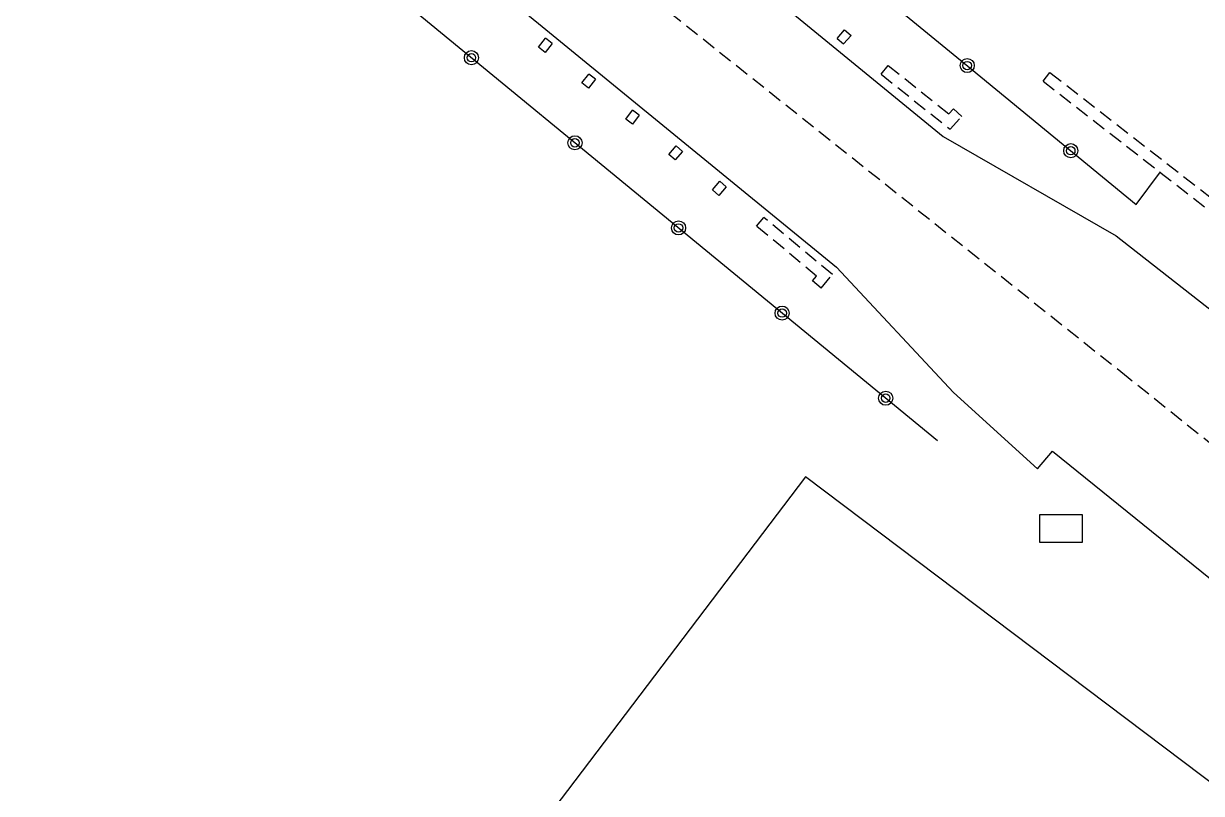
# Model space of a CAD drawing. Header units: millimetres. Extents: x 133000 to 134000, y 143000 to 144000.
# Drawn here: x 133419.47 to 133461.2, y 143493.28 to 143520.55 of the extents above; entities that cross this region are included whole.
import ezdxf

# ---------------------------------------------------------------- set-up
doc = ezdxf.new("R2010")
doc.units = ezdxf.units.MM
doc.linetypes.add('DASHED', pattern=[0.75, 0.5, -0.25])
doc.layers.get('0').update_dxf_attribs({"linetype": 'CONTINUOUS'})
for name, color, linetype in [('W0001', 6, 'DASHED'), ('W0008', 7, 'CONTINUOUS'), ('W0112', 1, 'DASHED'), ('W0310', 3, 'CONTINUOUS'), ('W0322', 7, 'CONTINUOUS'), ('W1471', 7, 'CONTINUOUS')]:
    doc.layers.add(name, color=color, linetype=linetype)
doc.linetypes.add('ZIGZAG', pattern='A,0.00254,-5.08,[131,ltypeshp.shx,S=5.08,R=0,X=-5.08,Y=0],-10.16,[131,ltypeshp.shx,S=5.08,R=180,X=5.08,Y=0],-5.08', length=20.32254)

# ---------------------------------------------------------------- blocks, each defined once
blk = doc.blocks.new('T1471')
at = {"color": 0, "linetype": 'Continuous', "flags": 128}
blk.add_lwpolyline([(-0.75, -0.5), (-0.75, 0.5), (0.75, 0.5), (0.75, -0.5), (-0.75, -0.5)], dxfattribs=at)
blk = doc.blocks.new('t322o')
at = {"color": 0, "linetype": 'Continuous'}
for radius in [0.25, 0.15]:
    blk.add_circle((0, 0), radius, dxfattribs=at)

msp = doc.modelspace()

# ---------------------------------------------------------------- linework, layer by layer
at = {"layer": 'W0001'}
msp.add_lwpolyline([(133580.059, 143366.767), (133585.968, 143369.599), (133591.434, 143373.411), (133595.886, 143376.989), (133595.96, 143387.09), (133595.959, 143400.914), (133585.436, 143410.84), (133563.072, 143426.437), (133538.29, 143444.926), (133507.926, 143468.629), (133493.844, 143478.552), (133482.183, 143489.164), (133458.598, 143508.004), (133427.776, 143532.555), (133397.513, 143556.847), (133378.352, 143572.04)], dxfattribs=at)
at = {"layer": 'W0008'}
for points in [[(133458.177, 143513.03), (133478.605, 143497.041), (133498.031, 143481.88), (133519.996, 143464.792), (133535.036, 143453.018), (133544.21, 143445.759), (133554.274, 143438.018), (133583.468, 143417.119), (133584.043, 143416.73), (133588.336, 143413.624), (133623.637, 143388.394), (133624.132, 143388.009), (133624.986, 143387.407), (133629.473, 143388.849), (133632.499, 143389.818)], [(133455.389, 143504.781), (133455.924, 143505.409), (133474.996, 143489.994), (133480.167, 143485.632), (133480.468, 143484.49), (133480.423, 143482.608), (133479.35, 143481.275), (133477.979, 143480.944), (133464.535, 143491.402), (133447.173, 143504.496), (133437.735, 143492.063), (133430.758, 143482.708), (133437.362, 143477.514), (133441.461, 143474.291), (133443.987, 143472.193), (133474.039, 143448.285)]]:
    msp.add_lwpolyline(points, dxfattribs=at)
at = {"layer": 'W0112'}
for points in [[(133448.295, 143520.027), (133448.557, 143520.329), (133448.783, 143520.133), (133448.521, 143519.831), (133448.521, 143519.831), (133448.521, 143519.831), (133448.521, 143519.831), (133448.521, 143519.831), (133448.521, 143519.831), (133448.521, 143519.831), (133448.521, 143519.831), (133448.521, 143519.831), (133448.521, 143519.831), (133448.521, 143519.831), (133448.521, 143519.831), (133448.521, 143519.831), (133448.521, 143519.831), (133448.521, 143519.831), (133448.521, 143519.831), (133448.521, 143519.831), (133448.521, 143519.831), (133448.521, 143519.831), (133448.521, 143519.831), (133448.521, 143519.831), (133448.521, 143519.831), (133448.521, 143519.831), (133448.521, 143519.831), (133448.521, 143519.831), (133448.521, 143519.831), (133448.521, 143519.831), (133448.521, 143519.831), (133448.521, 143519.831), (133448.521, 143519.831), (133448.521, 143519.831), (133448.521, 143519.831), (133448.521, 143519.831), (133448.521, 143519.831), (133448.521, 143519.831), (133448.521, 143519.831), (133448.521, 143519.831), (133448.521, 143519.831), (133448.521, 143519.831), (133448.521, 143519.831), (133448.521, 143519.831), (133448.521, 143519.831), (133448.521, 143519.831), (133448.521, 143519.831), (133448.521, 143519.831), (133448.521, 143519.831), (133448.521, 143519.831), (133448.521, 143519.831), (133448.521, 143519.831), (133448.521, 143519.831), (133448.521, 143519.831), (133448.521, 143519.831), (133448.521, 143519.831), (133448.521, 143519.831), (133448.521, 143519.831), (133448.521, 143519.831), (133448.521, 143519.831), (133448.521, 143519.831), (133448.521, 143519.831), (133448.521, 143519.831), (133448.521, 143519.831), (133448.521, 143519.831), (133448.521, 143519.831), (133448.521, 143519.831), (133448.521, 143519.831), (133448.521, 143519.831), (133448.521, 143519.831), (133448.521, 143519.831), (133448.521, 143519.831), (133448.521, 143519.831), (133448.521, 143519.831), (133448.521, 143519.831), (133448.521, 143519.831), (133448.521, 143519.831), (133448.521, 143519.831), (133448.521, 143519.831), (133448.521, 143519.831), (133448.521, 143519.831), (133448.521, 143519.831), (133448.521, 143519.831), (133448.521, 143519.831), (133448.521, 143519.831), (133448.521, 143519.831), (133448.521, 143519.831), (133448.521, 143519.831), (133448.521, 143519.831), (133448.521, 143519.831), (133448.521, 143519.831), (133448.521, 143519.831), (133448.521, 143519.831), (133448.521, 143519.831), (133448.521, 143519.831), (133448.521, 143519.831), (133448.521, 143519.831), (133448.521, 143519.831), (133448.521, 143519.831), (133448.521, 143519.831), (133448.521, 143519.831), (133448.521, 143519.831), (133448.521, 143519.831), (133448.521, 143519.831), (133448.521, 143519.831), (133448.521, 143519.831), (133448.521, 143519.831), (133448.521, 143519.831), (133448.521, 143519.831), (133448.521, 143519.831), (133448.521, 143519.831), (133448.521, 143519.831), (133448.521, 143519.831), (133448.521, 143519.831), (133448.521, 143519.831), (133448.521, 143519.831), (133448.521, 143519.831), (133448.521, 143519.831), (133448.521, 143519.831), (133448.521, 143519.831)], [(133438.194, 143519.848), (133437.95, 143519.531), (133437.711, 143519.715), (133437.955, 143520.032), (133437.955, 143520.032), (133437.955, 143520.032), (133437.955, 143520.032), (133437.955, 143520.032), (133437.955, 143520.032), (133437.955, 143520.032), (133437.955, 143520.032), (133437.955, 143520.032), (133437.955, 143520.032), (133437.955, 143520.032), (133437.955, 143520.032), (133437.955, 143520.032), (133437.955, 143520.032), (133437.955, 143520.032), (133437.955, 143520.032), (133437.955, 143520.032), (133437.955, 143520.032), (133437.955, 143520.032), (133437.955, 143520.032), (133437.955, 143520.032), (133437.955, 143520.032), (133437.955, 143520.032), (133437.955, 143520.032), (133437.955, 143520.032), (133437.955, 143520.032), (133437.955, 143520.032), (133437.955, 143520.032), (133437.955, 143520.032), (133437.955, 143520.032), (133437.955, 143520.032), (133437.955, 143520.032), (133437.955, 143520.032), (133437.955, 143520.032), (133437.955, 143520.032), (133437.955, 143520.032), (133437.955, 143520.032), (133437.955, 143520.032), (133437.955, 143520.032), (133437.955, 143520.032), (133437.955, 143520.032), (133437.955, 143520.032), (133437.955, 143520.032), (133437.955, 143520.032), (133437.955, 143520.032), (133437.955, 143520.032), (133437.955, 143520.032), (133437.955, 143520.032), (133437.955, 143520.032), (133437.955, 143520.032), (133437.955, 143520.032), (133437.955, 143520.032), (133437.955, 143520.032), (133437.955, 143520.032), (133437.955, 143520.032), (133437.955, 143520.032), (133437.955, 143520.032), (133437.955, 143520.032), (133437.955, 143520.032), (133437.955, 143520.032), (133437.955, 143520.032), (133437.955, 143520.032), (133437.955, 143520.032), (133437.955, 143520.032), (133437.955, 143520.032), (133437.955, 143520.032), (133437.955, 143520.032), (133437.955, 143520.032), (133437.955, 143520.032), (133437.955, 143520.032), (133437.955, 143520.032), (133437.955, 143520.032), (133437.955, 143520.032), (133437.955, 143520.032), (133437.955, 143520.032), (133437.955, 143520.032), (133437.955, 143520.032), (133437.955, 143520.032), (133437.955, 143520.032), (133437.955, 143520.032), (133437.955, 143520.032), (133437.955, 143520.032), (133437.955, 143520.032), (133437.955, 143520.032), (133437.955, 143520.032), (133437.955, 143520.032), (133437.955, 143520.032), (133437.955, 143520.032), (133437.955, 143520.032), (133437.955, 143520.032), (133437.955, 143520.032), (133437.955, 143520.032), (133437.955, 143520.032), (133437.955, 143520.032), (133437.955, 143520.032), (133437.955, 143520.032), (133437.955, 143520.032), (133437.955, 143520.032), (133437.955, 143520.032), (133437.955, 143520.032), (133437.955, 143520.032), (133437.955, 143520.032), (133437.955, 143520.032), (133437.955, 143520.032), (133437.955, 143520.032), (133437.955, 143520.032), (133437.955, 143520.032), (133437.955, 143520.032), (133437.955, 143520.032), (133437.955, 143520.032), (133437.955, 143520.032), (133437.955, 143520.032), (133437.955, 143520.032), (133437.955, 143520.032), (133437.955, 143520.032), (133437.955, 143520.032), (133437.955, 143520.032)], [(133438.194, 143519.848), (133437.955, 143520.032), (133437.955, 143520.032), (133437.955, 143520.032), (133437.955, 143520.032), (133437.955, 143520.032), (133437.955, 143520.032), (133437.955, 143520.032), (133437.955, 143520.032), (133437.955, 143520.032), (133437.955, 143520.032), (133437.955, 143520.032), (133437.955, 143520.032), (133437.955, 143520.032), (133437.955, 143520.032), (133437.955, 143520.032), (133437.955, 143520.032), (133437.955, 143520.032), (133437.955, 143520.032), (133437.955, 143520.032), (133437.955, 143520.032), (133437.955, 143520.032), (133437.955, 143520.032), (133437.955, 143520.032), (133437.955, 143520.032), (133437.955, 143520.032), (133437.955, 143520.032), (133437.955, 143520.032), (133437.955, 143520.032), (133437.955, 143520.032), (133437.955, 143520.032), (133437.955, 143520.032), (133437.955, 143520.032), (133437.955, 143520.032), (133437.955, 143520.032), (133437.955, 143520.032), (133437.955, 143520.032), (133437.955, 143520.032), (133437.955, 143520.032), (133437.955, 143520.032), (133437.955, 143520.032), (133437.955, 143520.032), (133437.955, 143520.032), (133437.955, 143520.032), (133437.955, 143520.032), (133437.955, 143520.032), (133437.955, 143520.032), (133437.955, 143520.032), (133437.955, 143520.032), (133437.955, 143520.032), (133437.955, 143520.032), (133437.955, 143520.032), (133437.955, 143520.032), (133437.955, 143520.032), (133437.955, 143520.032), (133437.955, 143520.032), (133437.955, 143520.032), (133437.955, 143520.032), (133437.955, 143520.032), (133437.955, 143520.032), (133437.955, 143520.032), (133437.955, 143520.032), (133437.955, 143520.032), (133437.955, 143520.032), (133437.955, 143520.032), (133437.955, 143520.032), (133437.955, 143520.032), (133437.955, 143520.032), (133437.955, 143520.032), (133437.955, 143520.032), (133437.955, 143520.032), (133437.955, 143520.032), (133437.955, 143520.032), (133437.955, 143520.032), (133437.955, 143520.032), (133437.955, 143520.032), (133437.955, 143520.032), (133437.955, 143520.032), (133437.955, 143520.032), (133437.955, 143520.032), (133437.955, 143520.032), (133437.955, 143520.032), (133437.955, 143520.032), (133437.955, 143520.032), (133437.955, 143520.032), (133437.955, 143520.032), (133437.955, 143520.032), (133437.955, 143520.032), (133437.955, 143520.032), (133437.955, 143520.032), (133437.955, 143520.032), (133437.955, 143520.032), (133437.955, 143520.032), (133437.955, 143520.032), (133437.955, 143520.032), (133437.955, 143520.032), (133437.955, 143520.032), (133437.955, 143520.032), (133437.955, 143520.032), (133437.955, 143520.032), (133437.955, 143520.032), (133437.955, 143520.032), (133437.955, 143520.032), (133437.955, 143520.032), (133437.955, 143520.032), (133437.955, 143520.032), (133437.955, 143520.032), (133437.955, 143520.032), (133437.955, 143520.032), (133437.955, 143520.032), (133437.955, 143520.032), (133437.955, 143520.032), (133437.955, 143520.032), (133437.955, 143520.032), (133437.955, 143520.032), (133437.955, 143520.032), (133437.955, 143520.032), (133437.955, 143520.032), (133437.955, 143520.032), (133437.955, 143520.032)], [(133448.295, 143520.027), (133448.521, 143519.831), (133448.521, 143519.831), (133448.521, 143519.831), (133448.521, 143519.831), (133448.521, 143519.831), (133448.521, 143519.831), (133448.521, 143519.831), (133448.521, 143519.831), (133448.521, 143519.831), (133448.521, 143519.831), (133448.521, 143519.831), (133448.521, 143519.831), (133448.521, 143519.831), (133448.521, 143519.831), (133448.521, 143519.831), (133448.521, 143519.831), (133448.521, 143519.831), (133448.521, 143519.831), (133448.521, 143519.831), (133448.521, 143519.831), (133448.521, 143519.831), (133448.521, 143519.831), (133448.521, 143519.831), (133448.521, 143519.831), (133448.521, 143519.831), (133448.521, 143519.831), (133448.521, 143519.831), (133448.521, 143519.831), (133448.521, 143519.831), (133448.521, 143519.831), (133448.521, 143519.831), (133448.521, 143519.831), (133448.521, 143519.831), (133448.521, 143519.831), (133448.521, 143519.831), (133448.521, 143519.831), (133448.521, 143519.831), (133448.521, 143519.831), (133448.521, 143519.831), (133448.521, 143519.831), (133448.521, 143519.831), (133448.521, 143519.831), (133448.521, 143519.831), (133448.521, 143519.831), (133448.521, 143519.831), (133448.521, 143519.831), (133448.521, 143519.831), (133448.521, 143519.831), (133448.521, 143519.831), (133448.521, 143519.831), (133448.521, 143519.831), (133448.521, 143519.831), (133448.521, 143519.831), (133448.521, 143519.831), (133448.521, 143519.831), (133448.521, 143519.831), (133448.521, 143519.831), (133448.521, 143519.831), (133448.521, 143519.831), (133448.521, 143519.831), (133448.521, 143519.831), (133448.521, 143519.831), (133448.521, 143519.831), (133448.521, 143519.831), (133448.521, 143519.831), (133448.521, 143519.831), (133448.521, 143519.831), (133448.521, 143519.831), (133448.521, 143519.831), (133448.521, 143519.831), (133448.521, 143519.831), (133448.521, 143519.831), (133448.521, 143519.831), (133448.521, 143519.831), (133448.521, 143519.831), (133448.521, 143519.831), (133448.521, 143519.831), (133448.521, 143519.831), (133448.521, 143519.831), (133448.521, 143519.831), (133448.521, 143519.831), (133448.521, 143519.831), (133448.521, 143519.831), (133448.521, 143519.831), (133448.521, 143519.831), (133448.521, 143519.831), (133448.521, 143519.831), (133448.521, 143519.831), (133448.521, 143519.831), (133448.521, 143519.831), (133448.521, 143519.831), (133448.521, 143519.831), (133448.521, 143519.831), (133448.521, 143519.831), (133448.521, 143519.831), (133448.521, 143519.831), (133448.521, 143519.831), (133448.521, 143519.831), (133448.521, 143519.831), (133448.521, 143519.831), (133448.521, 143519.831), (133448.521, 143519.831), (133448.521, 143519.831), (133448.521, 143519.831), (133448.521, 143519.831), (133448.521, 143519.831), (133448.521, 143519.831), (133448.521, 143519.831), (133448.521, 143519.831), (133448.521, 143519.831), (133448.521, 143519.831), (133448.521, 143519.831), (133448.521, 143519.831), (133448.521, 143519.831), (133448.521, 143519.831), (133448.521, 143519.831), (133448.521, 143519.831), (133448.521, 143519.831), (133448.521, 143519.831)], [(133449.85, 143518.756), (133450.099, 143519.069), (133452.251, 143517.353), (133452.41, 143517.529), (133452.707, 143517.26), (133452.707, 143517.26), (133452.707, 143517.26), (133452.707, 143517.26), (133452.707, 143517.26), (133452.707, 143517.26), (133452.707, 143517.26), (133452.707, 143517.26), (133452.707, 143517.26), (133452.707, 143517.26), (133452.707, 143517.26), (133452.707, 143517.26), (133452.707, 143517.26), (133452.707, 143517.26), (133452.707, 143517.26), (133452.707, 143517.26), (133452.707, 143517.26), (133452.707, 143517.26), (133452.707, 143517.26), (133452.707, 143517.26), (133452.707, 143517.26), (133452.707, 143517.26), (133452.707, 143517.26), (133452.707, 143517.26), (133452.707, 143517.26), (133452.707, 143517.26), (133452.707, 143517.26), (133452.707, 143517.26), (133452.707, 143517.26), (133452.707, 143517.26), (133452.707, 143517.26), (133452.707, 143517.26), (133452.707, 143517.26), (133452.707, 143517.26), (133452.707, 143517.26), (133452.707, 143517.26), (133452.707, 143517.26), (133452.707, 143517.26), (133452.707, 143517.26), (133452.707, 143517.26), (133452.707, 143517.26), (133452.707, 143517.26), (133452.707, 143517.26), (133452.707, 143517.26), (133452.707, 143517.26), (133452.707, 143517.26), (133452.707, 143517.26), (133452.707, 143517.26), (133452.707, 143517.26), (133452.707, 143517.26), (133452.707, 143517.26), (133452.707, 143517.26), (133452.707, 143517.26), (133452.707, 143517.26), (133452.707, 143517.26), (133452.707, 143517.26), (133452.707, 143517.26), (133452.707, 143517.26), (133452.707, 143517.26), (133452.707, 143517.26), (133452.707, 143517.26), (133452.707, 143517.26), (133452.707, 143517.26), (133452.707, 143517.26), (133452.707, 143517.26), (133452.707, 143517.26), (133452.707, 143517.26), (133452.707, 143517.26), (133452.707, 143517.26), (133452.707, 143517.26), (133452.707, 143517.26), (133452.707, 143517.26), (133452.707, 143517.26), (133452.707, 143517.26), (133452.707, 143517.26), (133452.707, 143517.26), (133452.707, 143517.26), (133452.707, 143517.26), (133452.707, 143517.26), (133452.707, 143517.26), (133452.707, 143517.26), (133452.707, 143517.26), (133452.707, 143517.26), (133452.707, 143517.26), (133452.707, 143517.26), (133452.707, 143517.26), (133452.707, 143517.26), (133452.707, 143517.26), (133452.707, 143517.26), (133452.707, 143517.26), (133452.707, 143517.26), (133452.707, 143517.26), (133452.707, 143517.26), (133452.707, 143517.26), (133452.707, 143517.26), (133452.707, 143517.26), (133452.707, 143517.26), (133452.707, 143517.26), (133452.707, 143517.26), (133452.707, 143517.26), (133452.707, 143517.26), (133452.707, 143517.26), (133452.707, 143517.26), (133452.707, 143517.26), (133452.707, 143517.26), (133452.707, 143517.26), (133452.707, 143517.26), (133452.707, 143517.26), (133452.707, 143517.26), (133452.707, 143517.26), (133452.707, 143517.26), (133452.707, 143517.26), (133452.707, 143517.26), (133452.707, 143517.26), (133452.707, 143517.26), (133452.707, 143517.26)], [(133439.729, 143518.577), (133439.478, 143518.266), (133439.247, 143518.452), (133439.497, 143518.764), (133439.497, 143518.764), (133439.497, 143518.764), (133439.497, 143518.764), (133439.497, 143518.764), (133439.497, 143518.764), (133439.497, 143518.764), (133439.497, 143518.764), (133439.497, 143518.764), (133439.497, 143518.764), (133439.497, 143518.764), (133439.497, 143518.764), (133439.497, 143518.764), (133439.497, 143518.764), (133439.497, 143518.764), (133439.497, 143518.764), (133439.497, 143518.764), (133439.497, 143518.764), (133439.497, 143518.764), (133439.497, 143518.764), (133439.497, 143518.764), (133439.497, 143518.764), (133439.497, 143518.764), (133439.497, 143518.764), (133439.497, 143518.764), (133439.497, 143518.764), (133439.497, 143518.764), (133439.497, 143518.764), (133439.497, 143518.764), (133439.497, 143518.764), (133439.497, 143518.764), (133439.497, 143518.764), (133439.497, 143518.764), (133439.497, 143518.764), (133439.497, 143518.764), (133439.497, 143518.764), (133439.497, 143518.764), (133439.497, 143518.764), (133439.497, 143518.764), (133439.497, 143518.764), (133439.497, 143518.764), (133439.497, 143518.764), (133439.497, 143518.764), (133439.497, 143518.764), (133439.497, 143518.764), (133439.497, 143518.764), (133439.497, 143518.764), (133439.497, 143518.764), (133439.497, 143518.764), (133439.497, 143518.764), (133439.497, 143518.764), (133439.497, 143518.764), (133439.497, 143518.764), (133439.497, 143518.764), (133439.497, 143518.764), (133439.497, 143518.764), (133439.497, 143518.764), (133439.497, 143518.764), (133439.497, 143518.764), (133439.497, 143518.764), (133439.497, 143518.764), (133439.497, 143518.764), (133439.497, 143518.764), (133439.497, 143518.764), (133439.497, 143518.764), (133439.497, 143518.764), (133439.497, 143518.764), (133439.497, 143518.764), (133439.497, 143518.764), (133439.497, 143518.764), (133439.497, 143518.764), (133439.497, 143518.764), (133439.497, 143518.764), (133439.497, 143518.764), (133439.497, 143518.764), (133439.497, 143518.764), (133439.497, 143518.764), (133439.497, 143518.764), (133439.497, 143518.764), (133439.497, 143518.764), (133439.497, 143518.764), (133439.497, 143518.764), (133439.497, 143518.764), (133439.497, 143518.764), (133439.497, 143518.764), (133439.497, 143518.764), (133439.497, 143518.764), (133439.497, 143518.764), (133439.497, 143518.764), (133439.497, 143518.764), (133439.497, 143518.764), (133439.497, 143518.764), (133439.497, 143518.764), (133439.497, 143518.764), (133439.497, 143518.764), (133439.497, 143518.764), (133439.497, 143518.764), (133439.497, 143518.764), (133439.497, 143518.764), (133439.497, 143518.764), (133439.497, 143518.764), (133439.497, 143518.764), (133439.497, 143518.764), (133439.497, 143518.764), (133439.497, 143518.764), (133439.497, 143518.764), (133439.497, 143518.764), (133439.497, 143518.764), (133439.497, 143518.764), (133439.497, 143518.764), (133439.497, 143518.764), (133439.497, 143518.764), (133439.497, 143518.764), (133439.497, 143518.764), (133439.497, 143518.764), (133439.497, 143518.764), (133439.497, 143518.764)], [(133439.729, 143518.577), (133439.497, 143518.764), (133439.497, 143518.764), (133439.497, 143518.764), (133439.497, 143518.764), (133439.497, 143518.764), (133439.497, 143518.764), (133439.497, 143518.764), (133439.497, 143518.764), (133439.497, 143518.764), (133439.497, 143518.764), (133439.497, 143518.764), (133439.497, 143518.764), (133439.497, 143518.764), (133439.497, 143518.764), (133439.497, 143518.764), (133439.497, 143518.764), (133439.497, 143518.764), (133439.497, 143518.764), (133439.497, 143518.764), (133439.497, 143518.764), (133439.497, 143518.764), (133439.497, 143518.764), (133439.497, 143518.764), (133439.497, 143518.764), (133439.497, 143518.764), (133439.497, 143518.764), (133439.497, 143518.764), (133439.497, 143518.764), (133439.497, 143518.764), (133439.497, 143518.764), (133439.497, 143518.764), (133439.497, 143518.764), (133439.497, 143518.764), (133439.497, 143518.764), (133439.497, 143518.764), (133439.497, 143518.764), (133439.497, 143518.764), (133439.497, 143518.764), (133439.497, 143518.764), (133439.497, 143518.764), (133439.497, 143518.764), (133439.497, 143518.764), (133439.497, 143518.764), (133439.497, 143518.764), (133439.497, 143518.764), (133439.497, 143518.764), (133439.497, 143518.764), (133439.497, 143518.764), (133439.497, 143518.764), (133439.497, 143518.764), (133439.497, 143518.764), (133439.497, 143518.764), (133439.497, 143518.764), (133439.497, 143518.764), (133439.497, 143518.764), (133439.497, 143518.764), (133439.497, 143518.764), (133439.497, 143518.764), (133439.497, 143518.764), (133439.497, 143518.764), (133439.497, 143518.764), (133439.497, 143518.764), (133439.497, 143518.764), (133439.497, 143518.764), (133439.497, 143518.764), (133439.497, 143518.764), (133439.497, 143518.764), (133439.497, 143518.764), (133439.497, 143518.764), (133439.497, 143518.764), (133439.497, 143518.764), (133439.497, 143518.764), (133439.497, 143518.764), (133439.497, 143518.764), (133439.497, 143518.764), (133439.497, 143518.764), (133439.497, 143518.764), (133439.497, 143518.764), (133439.497, 143518.764), (133439.497, 143518.764), (133439.497, 143518.764), (133439.497, 143518.764), (133439.497, 143518.764), (133439.497, 143518.764), (133439.497, 143518.764), (133439.497, 143518.764), (133439.497, 143518.764), (133439.497, 143518.764), (133439.497, 143518.764), (133439.497, 143518.764), (133439.497, 143518.764), (133439.497, 143518.764), (133439.497, 143518.764), (133439.497, 143518.764), (133439.497, 143518.764), (133439.497, 143518.764), (133439.497, 143518.764), (133439.497, 143518.764), (133439.497, 143518.764), (133439.497, 143518.764), (133439.497, 143518.764), (133439.497, 143518.764), (133439.497, 143518.764), (133439.497, 143518.764), (133439.497, 143518.764), (133439.497, 143518.764), (133439.497, 143518.764), (133439.497, 143518.764), (133439.497, 143518.764), (133439.497, 143518.764), (133439.497, 143518.764), (133439.497, 143518.764), (133439.497, 143518.764), (133439.497, 143518.764), (133439.497, 143518.764), (133439.497, 143518.764), (133439.497, 143518.764), (133439.497, 143518.764), (133439.497, 143518.764)], [(133449.85, 143518.756), (133452.296, 143516.806), (133452.707, 143517.26), (133452.707, 143517.26), (133452.707, 143517.26), (133452.707, 143517.26), (133452.707, 143517.26), (133452.707, 143517.26), (133452.707, 143517.26), (133452.707, 143517.26), (133452.707, 143517.26), (133452.707, 143517.26), (133452.707, 143517.26), (133452.707, 143517.26), (133452.707, 143517.26), (133452.707, 143517.26), (133452.707, 143517.26), (133452.707, 143517.26), (133452.707, 143517.26), (133452.707, 143517.26), (133452.707, 143517.26), (133452.707, 143517.26), (133452.707, 143517.26), (133452.707, 143517.26), (133452.707, 143517.26), (133452.707, 143517.26), (133452.707, 143517.26), (133452.707, 143517.26), (133452.707, 143517.26), (133452.707, 143517.26), (133452.707, 143517.26), (133452.707, 143517.26), (133452.707, 143517.26), (133452.707, 143517.26), (133452.707, 143517.26), (133452.707, 143517.26), (133452.707, 143517.26), (133452.707, 143517.26), (133452.707, 143517.26), (133452.707, 143517.26), (133452.707, 143517.26), (133452.707, 143517.26), (133452.707, 143517.26), (133452.707, 143517.26), (133452.707, 143517.26), (133452.707, 143517.26), (133452.707, 143517.26), (133452.707, 143517.26), (133452.707, 143517.26), (133452.707, 143517.26), (133452.707, 143517.26), (133452.707, 143517.26), (133452.707, 143517.26), (133452.707, 143517.26), (133452.707, 143517.26), (133452.707, 143517.26), (133452.707, 143517.26), (133452.707, 143517.26), (133452.707, 143517.26), (133452.707, 143517.26), (133452.707, 143517.26), (133452.707, 143517.26), (133452.707, 143517.26), (133452.707, 143517.26), (133452.707, 143517.26), (133452.707, 143517.26), (133452.707, 143517.26), (133452.707, 143517.26), (133452.707, 143517.26), (133452.707, 143517.26), (133452.707, 143517.26), (133452.707, 143517.26), (133452.707, 143517.26), (133452.707, 143517.26), (133452.707, 143517.26), (133452.707, 143517.26), (133452.707, 143517.26), (133452.707, 143517.26), (133452.707, 143517.26), (133452.707, 143517.26), (133452.707, 143517.26), (133452.707, 143517.26), (133452.707, 143517.26), (133452.707, 143517.26), (133452.707, 143517.26), (133452.707, 143517.26), (133452.707, 143517.26), (133452.707, 143517.26), (133452.707, 143517.26), (133452.707, 143517.26), (133452.707, 143517.26), (133452.707, 143517.26), (133452.707, 143517.26), (133452.707, 143517.26), (133452.707, 143517.26), (133452.707, 143517.26), (133452.707, 143517.26), (133452.707, 143517.26), (133452.707, 143517.26), (133452.707, 143517.26), (133452.707, 143517.26), (133452.707, 143517.26), (133452.707, 143517.26), (133452.707, 143517.26), (133452.707, 143517.26), (133452.707, 143517.26), (133452.707, 143517.26), (133452.707, 143517.26), (133452.707, 143517.26), (133452.707, 143517.26), (133452.707, 143517.26), (133452.707, 143517.26), (133452.707, 143517.26), (133452.707, 143517.26), (133452.707, 143517.26), (133452.707, 143517.26), (133452.707, 143517.26), (133452.707, 143517.26), (133452.707, 143517.26), (133452.707, 143517.26)], [(133455.586, 143518.507), (133455.832, 143518.822), (133466.448, 143510.56), (133500.491, 143483.596), (133512.609, 143474.027)], [(133455.586, 143518.507), (133466.201, 143510.245), (133500.243, 143483.282), (133512.361, 143473.713)], [(133441.279, 143517.305), (133441.039, 143516.985), (133440.805, 143517.161), (133441.046, 143517.48), (133441.046, 143517.48), (133441.046, 143517.48), (133441.046, 143517.48), (133441.046, 143517.48), (133441.046, 143517.48), (133441.046, 143517.48), (133441.046, 143517.48), (133441.046, 143517.48), (133441.046, 143517.48), (133441.046, 143517.48), (133441.046, 143517.48), (133441.046, 143517.48), (133441.046, 143517.48), (133441.046, 143517.48), (133441.046, 143517.48), (133441.046, 143517.48), (133441.046, 143517.48), (133441.046, 143517.48), (133441.046, 143517.48), (133441.046, 143517.48), (133441.046, 143517.48), (133441.046, 143517.48), (133441.046, 143517.48), (133441.046, 143517.48), (133441.046, 143517.48), (133441.046, 143517.48), (133441.046, 143517.48), (133441.046, 143517.48), (133441.046, 143517.48), (133441.046, 143517.48), (133441.046, 143517.48), (133441.046, 143517.48), (133441.046, 143517.48), (133441.046, 143517.48), (133441.046, 143517.48), (133441.046, 143517.48), (133441.046, 143517.48), (133441.046, 143517.48), (133441.046, 143517.48), (133441.046, 143517.48), (133441.046, 143517.48), (133441.046, 143517.48), (133441.046, 143517.48), (133441.046, 143517.48), (133441.046, 143517.48), (133441.046, 143517.48), (133441.046, 143517.48), (133441.046, 143517.48), (133441.046, 143517.48), (133441.046, 143517.48), (133441.046, 143517.48), (133441.046, 143517.48), (133441.046, 143517.48), (133441.046, 143517.48), (133441.046, 143517.48), (133441.046, 143517.48), (133441.046, 143517.48), (133441.046, 143517.48), (133441.046, 143517.48), (133441.046, 143517.48), (133441.046, 143517.48), (133441.046, 143517.48), (133441.046, 143517.48), (133441.046, 143517.48), (133441.046, 143517.48), (133441.046, 143517.48), (133441.046, 143517.48), (133441.046, 143517.48), (133441.046, 143517.48), (133441.046, 143517.48), (133441.046, 143517.48), (133441.046, 143517.48), (133441.046, 143517.48), (133441.046, 143517.48), (133441.046, 143517.48), (133441.046, 143517.48), (133441.046, 143517.48), (133441.046, 143517.48), (133441.046, 143517.48), (133441.046, 143517.48), (133441.046, 143517.48), (133441.046, 143517.48), (133441.046, 143517.48), (133441.046, 143517.48), (133441.046, 143517.48), (133441.046, 143517.48), (133441.046, 143517.48), (133441.046, 143517.48), (133441.046, 143517.48), (133441.046, 143517.48), (133441.046, 143517.48), (133441.046, 143517.48), (133441.046, 143517.48), (133441.046, 143517.48), (133441.046, 143517.48), (133441.046, 143517.48), (133441.046, 143517.48), (133441.046, 143517.48), (133441.046, 143517.48), (133441.046, 143517.48), (133441.046, 143517.48), (133441.046, 143517.48), (133441.046, 143517.48), (133441.046, 143517.48), (133441.046, 143517.48), (133441.046, 143517.48), (133441.046, 143517.48), (133441.046, 143517.48), (133441.046, 143517.48), (133441.046, 143517.48), (133441.046, 143517.48), (133441.046, 143517.48), (133441.046, 143517.48), (133441.046, 143517.48), (133441.046, 143517.48), (133441.046, 143517.48)], [(133441.279, 143517.305), (133441.046, 143517.48), (133441.046, 143517.48), (133441.046, 143517.48), (133441.046, 143517.48), (133441.046, 143517.48), (133441.046, 143517.48), (133441.046, 143517.48), (133441.046, 143517.48), (133441.046, 143517.48), (133441.046, 143517.48), (133441.046, 143517.48), (133441.046, 143517.48), (133441.046, 143517.48), (133441.046, 143517.48), (133441.046, 143517.48), (133441.046, 143517.48), (133441.046, 143517.48), (133441.046, 143517.48), (133441.046, 143517.48), (133441.046, 143517.48), (133441.046, 143517.48), (133441.046, 143517.48), (133441.046, 143517.48), (133441.046, 143517.48), (133441.046, 143517.48), (133441.046, 143517.48), (133441.046, 143517.48), (133441.046, 143517.48), (133441.046, 143517.48), (133441.046, 143517.48), (133441.046, 143517.48), (133441.046, 143517.48), (133441.046, 143517.48), (133441.046, 143517.48), (133441.046, 143517.48), (133441.046, 143517.48), (133441.046, 143517.48), (133441.046, 143517.48), (133441.046, 143517.48), (133441.046, 143517.48), (133441.046, 143517.48), (133441.046, 143517.48), (133441.046, 143517.48), (133441.046, 143517.48), (133441.046, 143517.48), (133441.046, 143517.48), (133441.046, 143517.48), (133441.046, 143517.48), (133441.046, 143517.48), (133441.046, 143517.48), (133441.046, 143517.48), (133441.046, 143517.48), (133441.046, 143517.48), (133441.046, 143517.48), (133441.046, 143517.48), (133441.046, 143517.48), (133441.046, 143517.48), (133441.046, 143517.48), (133441.046, 143517.48), (133441.046, 143517.48), (133441.046, 143517.48), (133441.046, 143517.48), (133441.046, 143517.48), (133441.046, 143517.48), (133441.046, 143517.48), (133441.046, 143517.48), (133441.046, 143517.48), (133441.046, 143517.48), (133441.046, 143517.48), (133441.046, 143517.48), (133441.046, 143517.48), (133441.046, 143517.48), (133441.046, 143517.48), (133441.046, 143517.48), (133441.046, 143517.48), (133441.046, 143517.48), (133441.046, 143517.48), (133441.046, 143517.48), (133441.046, 143517.48), (133441.046, 143517.48), (133441.046, 143517.48), (133441.046, 143517.48), (133441.046, 143517.48), (133441.046, 143517.48), (133441.046, 143517.48), (133441.046, 143517.48), (133441.046, 143517.48), (133441.046, 143517.48), (133441.046, 143517.48), (133441.046, 143517.48), (133441.046, 143517.48), (133441.046, 143517.48), (133441.046, 143517.48), (133441.046, 143517.48), (133441.046, 143517.48), (133441.046, 143517.48), (133441.046, 143517.48), (133441.046, 143517.48), (133441.046, 143517.48), (133441.046, 143517.48), (133441.046, 143517.48), (133441.046, 143517.48), (133441.046, 143517.48), (133441.046, 143517.48), (133441.046, 143517.48), (133441.046, 143517.48), (133441.046, 143517.48), (133441.046, 143517.48), (133441.046, 143517.48), (133441.046, 143517.48), (133441.046, 143517.48), (133441.046, 143517.48), (133441.046, 143517.48), (133441.046, 143517.48), (133441.046, 143517.48), (133441.046, 143517.48), (133441.046, 143517.48), (133441.046, 143517.48), (133441.046, 143517.48)], [(133442.814, 143516.025), (133442.55, 143515.724), (133442.33, 143515.917), (133442.593, 143516.218), (133442.593, 143516.218), (133442.593, 143516.218), (133442.593, 143516.218), (133442.593, 143516.218), (133442.593, 143516.218), (133442.593, 143516.218), (133442.593, 143516.218), (133442.593, 143516.218), (133442.593, 143516.218), (133442.593, 143516.218), (133442.593, 143516.218), (133442.593, 143516.218), (133442.593, 143516.218), (133442.593, 143516.218), (133442.593, 143516.218), (133442.593, 143516.218), (133442.593, 143516.218), (133442.593, 143516.218), (133442.593, 143516.218), (133442.593, 143516.218), (133442.593, 143516.218), (133442.593, 143516.218), (133442.593, 143516.218), (133442.593, 143516.218), (133442.593, 143516.218), (133442.593, 143516.218), (133442.593, 143516.218), (133442.593, 143516.218), (133442.593, 143516.218), (133442.593, 143516.218), (133442.593, 143516.218), (133442.593, 143516.218), (133442.593, 143516.218), (133442.593, 143516.218), (133442.593, 143516.218), (133442.593, 143516.218), (133442.593, 143516.218), (133442.593, 143516.218), (133442.593, 143516.218), (133442.593, 143516.218), (133442.593, 143516.218), (133442.593, 143516.218), (133442.593, 143516.218), (133442.593, 143516.218), (133442.593, 143516.218), (133442.593, 143516.218), (133442.593, 143516.218), (133442.593, 143516.218), (133442.593, 143516.218), (133442.593, 143516.218), (133442.593, 143516.218), (133442.593, 143516.218), (133442.593, 143516.218), (133442.593, 143516.218), (133442.593, 143516.218), (133442.593, 143516.218), (133442.593, 143516.218), (133442.593, 143516.218), (133442.593, 143516.218), (133442.593, 143516.218), (133442.593, 143516.218), (133442.593, 143516.218), (133442.593, 143516.218), (133442.593, 143516.218), (133442.593, 143516.218), (133442.593, 143516.218), (133442.593, 143516.218), (133442.593, 143516.218), (133442.593, 143516.218), (133442.593, 143516.218), (133442.593, 143516.218), (133442.593, 143516.218), (133442.593, 143516.218), (133442.593, 143516.218), (133442.593, 143516.218), (133442.593, 143516.218), (133442.593, 143516.218), (133442.593, 143516.218), (133442.593, 143516.218), (133442.593, 143516.218), (133442.593, 143516.218), (133442.593, 143516.218), (133442.593, 143516.218), (133442.593, 143516.218), (133442.593, 143516.218), (133442.593, 143516.218), (133442.593, 143516.218), (133442.593, 143516.218), (133442.593, 143516.218), (133442.593, 143516.218), (133442.593, 143516.218), (133442.593, 143516.218), (133442.593, 143516.218), (133442.593, 143516.218), (133442.593, 143516.218), (133442.593, 143516.218), (133442.593, 143516.218), (133442.593, 143516.218), (133442.593, 143516.218), (133442.593, 143516.218), (133442.593, 143516.218), (133442.593, 143516.218), (133442.593, 143516.218), (133442.593, 143516.218), (133442.593, 143516.218), (133442.593, 143516.218), (133442.593, 143516.218), (133442.593, 143516.218), (133442.593, 143516.218), (133442.593, 143516.218), (133442.593, 143516.218), (133442.593, 143516.218), (133442.593, 143516.218), (133442.593, 143516.218), (133442.593, 143516.218), (133442.593, 143516.218)], [(133442.814, 143516.025), (133442.593, 143516.218), (133442.593, 143516.218), (133442.593, 143516.218), (133442.593, 143516.218), (133442.593, 143516.218), (133442.593, 143516.218), (133442.593, 143516.218), (133442.593, 143516.218), (133442.593, 143516.218), (133442.593, 143516.218), (133442.593, 143516.218), (133442.593, 143516.218), (133442.593, 143516.218), (133442.593, 143516.218), (133442.593, 143516.218), (133442.593, 143516.218), (133442.593, 143516.218), (133442.593, 143516.218), (133442.593, 143516.218), (133442.593, 143516.218), (133442.593, 143516.218), (133442.593, 143516.218), (133442.593, 143516.218), (133442.593, 143516.218), (133442.593, 143516.218), (133442.593, 143516.218), (133442.593, 143516.218), (133442.593, 143516.218), (133442.593, 143516.218), (133442.593, 143516.218), (133442.593, 143516.218), (133442.593, 143516.218), (133442.593, 143516.218), (133442.593, 143516.218), (133442.593, 143516.218), (133442.593, 143516.218), (133442.593, 143516.218), (133442.593, 143516.218), (133442.593, 143516.218), (133442.593, 143516.218), (133442.593, 143516.218), (133442.593, 143516.218), (133442.593, 143516.218), (133442.593, 143516.218), (133442.593, 143516.218), (133442.593, 143516.218), (133442.593, 143516.218), (133442.593, 143516.218), (133442.593, 143516.218), (133442.593, 143516.218), (133442.593, 143516.218), (133442.593, 143516.218), (133442.593, 143516.218), (133442.593, 143516.218), (133442.593, 143516.218), (133442.593, 143516.218), (133442.593, 143516.218), (133442.593, 143516.218), (133442.593, 143516.218), (133442.593, 143516.218), (133442.593, 143516.218), (133442.593, 143516.218), (133442.593, 143516.218), (133442.593, 143516.218), (133442.593, 143516.218), (133442.593, 143516.218), (133442.593, 143516.218), (133442.593, 143516.218), (133442.593, 143516.218), (133442.593, 143516.218), (133442.593, 143516.218), (133442.593, 143516.218), (133442.593, 143516.218), (133442.593, 143516.218), (133442.593, 143516.218), (133442.593, 143516.218), (133442.593, 143516.218), (133442.593, 143516.218), (133442.593, 143516.218), (133442.593, 143516.218), (133442.593, 143516.218), (133442.593, 143516.218), (133442.593, 143516.218), (133442.593, 143516.218), (133442.593, 143516.218), (133442.593, 143516.218), (133442.593, 143516.218), (133442.593, 143516.218), (133442.593, 143516.218), (133442.593, 143516.218), (133442.593, 143516.218), (133442.593, 143516.218), (133442.593, 143516.218), (133442.593, 143516.218), (133442.593, 143516.218), (133442.593, 143516.218), (133442.593, 143516.218), (133442.593, 143516.218), (133442.593, 143516.218), (133442.593, 143516.218), (133442.593, 143516.218), (133442.593, 143516.218), (133442.593, 143516.218), (133442.593, 143516.218), (133442.593, 143516.218), (133442.593, 143516.218), (133442.593, 143516.218), (133442.593, 143516.218), (133442.593, 143516.218), (133442.593, 143516.218), (133442.593, 143516.218), (133442.593, 143516.218), (133442.593, 143516.218), (133442.593, 143516.218), (133442.593, 143516.218), (133442.593, 143516.218), (133442.593, 143516.218), (133442.593, 143516.218), (133442.593, 143516.218)], [(133444.364, 143514.765), (133444.098, 143514.466), (133443.874, 143514.666), (133444.14, 143514.964), (133444.14, 143514.964), (133444.14, 143514.964), (133444.14, 143514.964), (133444.14, 143514.964), (133444.14, 143514.964), (133444.14, 143514.964), (133444.14, 143514.964), (133444.14, 143514.964), (133444.14, 143514.964), (133444.14, 143514.964), (133444.14, 143514.964), (133444.14, 143514.964), (133444.14, 143514.964), (133444.14, 143514.964), (133444.14, 143514.964), (133444.14, 143514.964), (133444.14, 143514.964), (133444.14, 143514.964), (133444.14, 143514.964), (133444.14, 143514.964), (133444.14, 143514.964), (133444.14, 143514.964), (133444.14, 143514.964), (133444.14, 143514.964), (133444.14, 143514.964), (133444.14, 143514.964), (133444.14, 143514.964), (133444.14, 143514.964), (133444.14, 143514.964), (133444.14, 143514.964), (133444.14, 143514.964), (133444.14, 143514.964), (133444.14, 143514.964), (133444.14, 143514.964), (133444.14, 143514.964), (133444.14, 143514.964), (133444.14, 143514.964), (133444.14, 143514.964), (133444.14, 143514.964), (133444.14, 143514.964), (133444.14, 143514.964), (133444.14, 143514.964), (133444.14, 143514.964), (133444.14, 143514.964), (133444.14, 143514.964), (133444.14, 143514.964), (133444.14, 143514.964), (133444.14, 143514.964), (133444.14, 143514.964), (133444.14, 143514.964), (133444.14, 143514.964), (133444.14, 143514.964), (133444.14, 143514.964), (133444.14, 143514.964), (133444.14, 143514.964), (133444.14, 143514.964), (133444.14, 143514.964), (133444.14, 143514.964), (133444.14, 143514.964), (133444.14, 143514.964), (133444.14, 143514.964), (133444.14, 143514.964), (133444.14, 143514.964), (133444.14, 143514.964), (133444.14, 143514.964), (133444.14, 143514.964), (133444.14, 143514.964), (133444.14, 143514.964), (133444.14, 143514.964), (133444.14, 143514.964), (133444.14, 143514.964), (133444.14, 143514.964), (133444.14, 143514.964), (133444.14, 143514.964), (133444.14, 143514.964), (133444.14, 143514.964), (133444.14, 143514.964), (133444.14, 143514.964), (133444.14, 143514.964), (133444.14, 143514.964), (133444.14, 143514.964), (133444.14, 143514.964), (133444.14, 143514.964), (133444.14, 143514.964), (133444.14, 143514.964), (133444.14, 143514.964), (133444.14, 143514.964), (133444.14, 143514.964), (133444.14, 143514.964), (133444.14, 143514.964), (133444.14, 143514.964), (133444.14, 143514.964), (133444.14, 143514.964), (133444.14, 143514.964), (133444.14, 143514.964), (133444.14, 143514.964), (133444.14, 143514.964), (133444.14, 143514.964), (133444.14, 143514.964), (133444.14, 143514.964), (133444.14, 143514.964), (133444.14, 143514.964), (133444.14, 143514.964), (133444.14, 143514.964), (133444.14, 143514.964), (133444.14, 143514.964), (133444.14, 143514.964), (133444.14, 143514.964), (133444.14, 143514.964), (133444.14, 143514.964), (133444.14, 143514.964), (133444.14, 143514.964), (133444.14, 143514.964), (133444.14, 143514.964), (133444.14, 143514.964), (133444.14, 143514.964)], [(133444.364, 143514.765), (133444.14, 143514.964), (133444.14, 143514.964), (133444.14, 143514.964), (133444.14, 143514.964), (133444.14, 143514.964), (133444.14, 143514.964), (133444.14, 143514.964), (133444.14, 143514.964), (133444.14, 143514.964), (133444.14, 143514.964), (133444.14, 143514.964), (133444.14, 143514.964), (133444.14, 143514.964), (133444.14, 143514.964), (133444.14, 143514.964), (133444.14, 143514.964), (133444.14, 143514.964), (133444.14, 143514.964), (133444.14, 143514.964), (133444.14, 143514.964), (133444.14, 143514.964), (133444.14, 143514.964), (133444.14, 143514.964), (133444.14, 143514.964), (133444.14, 143514.964), (133444.14, 143514.964), (133444.14, 143514.964), (133444.14, 143514.964), (133444.14, 143514.964), (133444.14, 143514.964), (133444.14, 143514.964), (133444.14, 143514.964), (133444.14, 143514.964), (133444.14, 143514.964), (133444.14, 143514.964), (133444.14, 143514.964), (133444.14, 143514.964), (133444.14, 143514.964), (133444.14, 143514.964), (133444.14, 143514.964), (133444.14, 143514.964), (133444.14, 143514.964), (133444.14, 143514.964), (133444.14, 143514.964), (133444.14, 143514.964), (133444.14, 143514.964), (133444.14, 143514.964), (133444.14, 143514.964), (133444.14, 143514.964), (133444.14, 143514.964), (133444.14, 143514.964), (133444.14, 143514.964), (133444.14, 143514.964), (133444.14, 143514.964), (133444.14, 143514.964), (133444.14, 143514.964), (133444.14, 143514.964), (133444.14, 143514.964), (133444.14, 143514.964), (133444.14, 143514.964), (133444.14, 143514.964), (133444.14, 143514.964), (133444.14, 143514.964), (133444.14, 143514.964), (133444.14, 143514.964), (133444.14, 143514.964), (133444.14, 143514.964), (133444.14, 143514.964), (133444.14, 143514.964), (133444.14, 143514.964), (133444.14, 143514.964), (133444.14, 143514.964), (133444.14, 143514.964), (133444.14, 143514.964), (133444.14, 143514.964), (133444.14, 143514.964), (133444.14, 143514.964), (133444.14, 143514.964), (133444.14, 143514.964), (133444.14, 143514.964), (133444.14, 143514.964), (133444.14, 143514.964), (133444.14, 143514.964), (133444.14, 143514.964), (133444.14, 143514.964), (133444.14, 143514.964), (133444.14, 143514.964), (133444.14, 143514.964), (133444.14, 143514.964), (133444.14, 143514.964), (133444.14, 143514.964), (133444.14, 143514.964), (133444.14, 143514.964), (133444.14, 143514.964), (133444.14, 143514.964), (133444.14, 143514.964), (133444.14, 143514.964), (133444.14, 143514.964), (133444.14, 143514.964), (133444.14, 143514.964), (133444.14, 143514.964), (133444.14, 143514.964), (133444.14, 143514.964), (133444.14, 143514.964), (133444.14, 143514.964), (133444.14, 143514.964), (133444.14, 143514.964), (133444.14, 143514.964), (133444.14, 143514.964), (133444.14, 143514.964), (133444.14, 143514.964), (133444.14, 143514.964), (133444.14, 143514.964), (133444.14, 143514.964), (133444.14, 143514.964), (133444.14, 143514.964), (133444.14, 143514.964), (133444.14, 143514.964), (133444.14, 143514.964)], [(133447.726, 143511.178), (133447.419, 143511.434), (133447.563, 143511.608), (133445.436, 143513.376), (133445.691, 143513.683), (133445.691, 143513.683), (133445.691, 143513.683), (133445.691, 143513.683), (133445.691, 143513.683), (133445.691, 143513.683), (133445.691, 143513.683), (133445.691, 143513.683), (133445.691, 143513.683), (133445.691, 143513.683), (133445.691, 143513.683), (133445.691, 143513.683), (133445.691, 143513.683), (133445.691, 143513.683), (133445.691, 143513.683), (133445.691, 143513.683), (133445.691, 143513.683), (133445.691, 143513.683), (133445.691, 143513.683), (133445.691, 143513.683), (133445.691, 143513.683), (133445.691, 143513.683), (133445.691, 143513.683), (133445.691, 143513.683), (133445.691, 143513.683), (133445.691, 143513.683), (133445.691, 143513.683), (133445.691, 143513.683), (133445.691, 143513.683), (133445.691, 143513.683), (133445.691, 143513.683), (133445.691, 143513.683), (133445.691, 143513.683), (133445.691, 143513.683), (133445.691, 143513.683), (133445.691, 143513.683), (133445.691, 143513.683), (133445.691, 143513.683), (133445.691, 143513.683), (133445.691, 143513.683), (133445.691, 143513.683), (133445.691, 143513.683), (133445.691, 143513.683), (133445.691, 143513.683), (133445.691, 143513.683), (133445.691, 143513.683), (133445.691, 143513.683), (133445.691, 143513.683), (133445.691, 143513.683), (133445.691, 143513.683), (133445.691, 143513.683), (133445.691, 143513.683), (133445.691, 143513.683), (133445.691, 143513.683), (133445.691, 143513.683), (133445.691, 143513.683), (133445.691, 143513.683), (133445.691, 143513.683), (133445.691, 143513.683), (133445.691, 143513.683), (133445.691, 143513.683), (133445.691, 143513.683), (133445.691, 143513.683), (133445.691, 143513.683), (133445.691, 143513.683), (133445.691, 143513.683), (133445.691, 143513.683), (133445.691, 143513.683), (133445.691, 143513.683), (133445.691, 143513.683), (133445.691, 143513.683), (133445.691, 143513.683), (133445.691, 143513.683), (133445.691, 143513.683), (133445.691, 143513.683), (133445.691, 143513.683), (133445.691, 143513.683), (133445.691, 143513.683), (133445.691, 143513.683), (133445.691, 143513.683), (133445.691, 143513.683), (133445.691, 143513.683), (133445.691, 143513.683), (133445.691, 143513.683), (133445.691, 143513.683), (133445.691, 143513.683), (133445.691, 143513.683), (133445.691, 143513.683), (133445.691, 143513.683), (133445.691, 143513.683), (133445.691, 143513.683), (133445.691, 143513.683), (133445.691, 143513.683), (133445.691, 143513.683), (133445.691, 143513.683), (133445.691, 143513.683), (133445.691, 143513.683), (133445.691, 143513.683), (133445.691, 143513.683), (133445.691, 143513.683), (133445.691, 143513.683), (133445.691, 143513.683), (133445.691, 143513.683), (133445.691, 143513.683), (133445.691, 143513.683), (133445.691, 143513.683), (133445.691, 143513.683), (133445.691, 143513.683), (133445.691, 143513.683), (133445.691, 143513.683), (133445.691, 143513.683), (133445.691, 143513.683), (133445.691, 143513.683), (133445.691, 143513.683), (133445.691, 143513.683), (133445.691, 143513.683)], [(133447.726, 143511.178), (133448.126, 143511.66), (133445.691, 143513.683), (133445.691, 143513.683), (133445.691, 143513.683), (133445.691, 143513.683), (133445.691, 143513.683), (133445.691, 143513.683), (133445.691, 143513.683), (133445.691, 143513.683), (133445.691, 143513.683), (133445.691, 143513.683), (133445.691, 143513.683), (133445.691, 143513.683), (133445.691, 143513.683), (133445.691, 143513.683), (133445.691, 143513.683), (133445.691, 143513.683), (133445.691, 143513.683), (133445.691, 143513.683), (133445.691, 143513.683), (133445.691, 143513.683), (133445.691, 143513.683), (133445.691, 143513.683), (133445.691, 143513.683), (133445.691, 143513.683), (133445.691, 143513.683), (133445.691, 143513.683), (133445.691, 143513.683), (133445.691, 143513.683), (133445.691, 143513.683), (133445.691, 143513.683), (133445.691, 143513.683), (133445.691, 143513.683), (133445.691, 143513.683), (133445.691, 143513.683), (133445.691, 143513.683), (133445.691, 143513.683), (133445.691, 143513.683), (133445.691, 143513.683), (133445.691, 143513.683), (133445.691, 143513.683), (133445.691, 143513.683), (133445.691, 143513.683), (133445.691, 143513.683), (133445.691, 143513.683), (133445.691, 143513.683), (133445.691, 143513.683), (133445.691, 143513.683), (133445.691, 143513.683), (133445.691, 143513.683), (133445.691, 143513.683), (133445.691, 143513.683), (133445.691, 143513.683), (133445.691, 143513.683), (133445.691, 143513.683), (133445.691, 143513.683), (133445.691, 143513.683), (133445.691, 143513.683), (133445.691, 143513.683), (133445.691, 143513.683), (133445.691, 143513.683), (133445.691, 143513.683), (133445.691, 143513.683), (133445.691, 143513.683), (133445.691, 143513.683), (133445.691, 143513.683), (133445.691, 143513.683), (133445.691, 143513.683), (133445.691, 143513.683), (133445.691, 143513.683), (133445.691, 143513.683), (133445.691, 143513.683), (133445.691, 143513.683), (133445.691, 143513.683), (133445.691, 143513.683), (133445.691, 143513.683), (133445.691, 143513.683), (133445.691, 143513.683), (133445.691, 143513.683), (133445.691, 143513.683), (133445.691, 143513.683), (133445.691, 143513.683), (133445.691, 143513.683), (133445.691, 143513.683), (133445.691, 143513.683), (133445.691, 143513.683), (133445.691, 143513.683), (133445.691, 143513.683), (133445.691, 143513.683), (133445.691, 143513.683), (133445.691, 143513.683), (133445.691, 143513.683), (133445.691, 143513.683), (133445.691, 143513.683), (133445.691, 143513.683), (133445.691, 143513.683), (133445.691, 143513.683), (133445.691, 143513.683), (133445.691, 143513.683), (133445.691, 143513.683), (133445.691, 143513.683), (133445.691, 143513.683), (133445.691, 143513.683), (133445.691, 143513.683), (133445.691, 143513.683), (133445.691, 143513.683), (133445.691, 143513.683), (133445.691, 143513.683), (133445.691, 143513.683), (133445.691, 143513.683), (133445.691, 143513.683), (133445.691, 143513.683), (133445.691, 143513.683), (133445.691, 143513.683), (133445.691, 143513.683), (133445.691, 143513.683), (133445.691, 143513.683), (133445.691, 143513.683), (133445.691, 143513.683)]]:
    msp.add_lwpolyline(points, dxfattribs=at)
at = {"layer": 'W0310'}
for points in [[(133424.424, 143540.547), (133428.932, 143535.472), (133452.053, 143516.554), (133458.177, 143513.03)], [(133419.469, 143534.306), (133425.086, 143530.892), (133448.263, 143511.923), (133452.414, 143507.476), (133455.39, 143504.779)]]:
    msp.add_lwpolyline(points, dxfattribs=at)
at = {"layer": 'W0310', "linetype": 'ZIGZAG', "ltscale": 0.1}
for points in [[(133424.424, 143540.547), (133428.932, 143535.472), (133452.053, 143516.554), (133458.177, 143513.03)], [(133419.469, 143534.306), (133425.086, 143530.892), (133448.263, 143511.923), (133452.414, 143507.476), (133455.39, 143504.779)]]:
    msp.add_lwpolyline(points, dxfattribs=at)
at = {"layer": 'W0322'}
for points in [[(133425.33, 143541.628), (133453.055, 143518.935), (133458.889, 143514.141), (133459.744, 143515.302), (133459.744, 143515.302), (133459.744, 143515.302), (133459.744, 143515.302), (133459.744, 143515.302), (133459.744, 143515.302), (133459.744, 143515.302), (133459.744, 143515.302), (133459.744, 143515.302), (133459.744, 143515.302), (133459.744, 143515.302), (133459.744, 143515.302), (133459.744, 143515.302), (133459.744, 143515.302), (133459.744, 143515.302), (133459.744, 143515.302), (133459.744, 143515.302), (133459.744, 143515.302), (133459.744, 143515.302), (133459.744, 143515.302), (133459.744, 143515.302), (133459.744, 143515.302), (133459.744, 143515.302), (133459.744, 143515.302), (133459.744, 143515.302), (133459.744, 143515.302), (133459.744, 143515.302), (133459.744, 143515.302), (133459.744, 143515.302), (133459.744, 143515.302), (133459.744, 143515.302), (133459.744, 143515.302), (133459.744, 143515.302), (133459.744, 143515.302), (133459.744, 143515.302), (133459.744, 143515.302), (133459.744, 143515.302), (133459.744, 143515.302), (133459.744, 143515.302), (133459.744, 143515.302), (133459.744, 143515.302), (133459.744, 143515.302), (133459.744, 143515.302), (133459.744, 143515.302), (133459.744, 143515.302), (133459.744, 143515.302), (133459.744, 143515.302), (133459.744, 143515.302), (133459.744, 143515.302), (133459.744, 143515.302), (133459.744, 143515.302), (133459.744, 143515.302), (133459.744, 143515.302), (133459.744, 143515.302), (133459.744, 143515.302), (133459.744, 143515.302), (133459.744, 143515.302), (133459.744, 143515.302), (133459.744, 143515.302), (133459.744, 143515.302), (133459.744, 143515.302), (133459.744, 143515.302), (133459.744, 143515.302), (133459.744, 143515.302), (133459.744, 143515.302), (133459.744, 143515.302), (133459.744, 143515.302), (133459.744, 143515.302), (133459.744, 143515.302), (133459.744, 143515.302), (133459.744, 143515.302), (133459.744, 143515.302), (133459.744, 143515.302), (133459.744, 143515.302), (133459.744, 143515.302), (133459.744, 143515.302), (133459.744, 143515.302), (133459.744, 143515.302), (133459.744, 143515.302), (133459.744, 143515.302), (133459.744, 143515.302), (133459.744, 143515.302), (133459.744, 143515.302), (133459.744, 143515.302), (133459.744, 143515.302), (133459.744, 143515.302), (133459.744, 143515.302), (133459.744, 143515.302), (133459.744, 143515.302), (133459.744, 143515.302), (133459.744, 143515.302), (133459.744, 143515.302), (133459.744, 143515.302), (133459.744, 143515.302), (133459.744, 143515.302), (133459.744, 143515.302), (133459.744, 143515.302), (133459.744, 143515.302)], [(133451.846, 143505.771), (133451.846, 143505.771), (133451.846, 143505.771), (133451.846, 143505.771), (133451.846, 143505.771), (133451.846, 143505.771), (133451.846, 143505.771), (133451.846, 143505.771), (133451.846, 143505.771), (133451.846, 143505.771), (133451.846, 143505.771), (133451.846, 143505.771), (133451.846, 143505.771), (133451.846, 143505.771), (133451.846, 143505.771), (133451.846, 143505.771), (133451.846, 143505.771), (133451.846, 143505.771), (133451.846, 143505.771), (133423.851, 143528.783)], [(133459.744, 143515.302), (133459.744, 143515.302), (133459.744, 143515.302), (133459.744, 143515.302), (133459.744, 143515.302), (133459.744, 143515.302), (133459.744, 143515.302), (133459.744, 143515.302), (133459.744, 143515.302), (133459.744, 143515.302), (133459.744, 143515.302), (133459.744, 143515.302), (133459.744, 143515.302), (133459.744, 143515.302), (133459.744, 143515.302), (133459.744, 143515.302), (133459.744, 143515.302), (133459.744, 143515.302), (133459.744, 143515.302), (133459.744, 143515.302)], [(133451.846, 143505.771), (133451.846, 143505.771), (133451.846, 143505.771), (133451.846, 143505.771), (133451.846, 143505.771), (133451.846, 143505.771), (133451.846, 143505.771), (133451.846, 143505.771), (133451.846, 143505.771), (133451.846, 143505.771), (133451.846, 143505.771), (133451.846, 143505.771), (133451.846, 143505.771), (133451.846, 143505.771), (133451.846, 143505.771), (133451.846, 143505.771), (133451.846, 143505.771), (133451.846, 143505.771), (133451.846, 143505.771), (133451.846, 143505.771), (133451.846, 143505.771), (133451.846, 143505.771), (133451.846, 143505.771), (133451.846, 143505.771), (133451.846, 143505.771), (133451.846, 143505.771), (133451.846, 143505.771), (133451.846, 143505.771), (133451.846, 143505.771), (133451.846, 143505.771), (133451.846, 143505.771), (133451.846, 143505.771), (133451.846, 143505.771), (133451.846, 143505.771), (133451.846, 143505.771), (133451.846, 143505.771), (133451.846, 143505.771), (133451.846, 143505.771), (133451.846, 143505.771), (133451.846, 143505.771), (133451.846, 143505.771), (133451.846, 143505.771), (133451.846, 143505.771), (133451.846, 143505.771), (133451.846, 143505.771), (133451.846, 143505.771), (133451.846, 143505.771), (133451.846, 143505.771), (133451.846, 143505.771), (133451.846, 143505.771), (133451.846, 143505.771), (133451.846, 143505.771), (133451.846, 143505.771), (133451.846, 143505.771), (133451.846, 143505.771), (133451.846, 143505.771), (133451.846, 143505.771), (133451.846, 143505.771), (133451.846, 143505.771), (133451.846, 143505.771), (133451.846, 143505.771), (133451.846, 143505.771), (133451.846, 143505.771), (133451.846, 143505.771), (133451.846, 143505.771), (133451.846, 143505.771), (133451.846, 143505.771), (133451.846, 143505.771), (133451.846, 143505.771), (133451.846, 143505.771), (133451.846, 143505.771), (133451.846, 143505.771), (133451.846, 143505.771), (133451.846, 143505.771), (133451.846, 143505.771), (133451.846, 143505.771), (133451.846, 143505.771), (133451.846, 143505.771), (133451.846, 143505.771), (133451.846, 143505.771), (133451.846, 143505.771), (133451.846, 143505.771), (133451.846, 143505.771), (133451.846, 143505.771), (133451.846, 143505.771), (133451.846, 143505.771), (133451.846, 143505.771), (133451.846, 143505.771), (133451.846, 143505.771), (133451.846, 143505.771), (133451.846, 143505.771), (133451.846, 143505.771), (133451.846, 143505.771), (133451.846, 143505.771), (133451.846, 143505.771), (133451.846, 143505.771), (133451.846, 143505.771), (133451.846, 143505.771), (133451.846, 143505.771), (133451.846, 143505.771), (133451.846, 143505.771)]]:
    msp.add_lwpolyline(points, dxfattribs=at)

# ---------------------------------------------------------------- block references
for p, rotation in [((133435.334, 143519.344), 140.5797314092236), ((133452.898, 143519.064), 320.6995362750724), ((133439.003, 143516.328), 140.5797314092236), ((133456.568, 143516.048), 320.5890236307113), ((133442.672, 143513.312), 140.5797314092236), ((133446.342, 143510.295), 140.5797314092236), ((133450.011, 143507.279), 140.5797314092236)]:
    msp.add_blockref('t322o', p, dxfattribs=dict(at, rotation=rotation))
at = {"layer": 'W1471'}
msp.add_blockref('T1471', (133456.224, 143502.664), dxfattribs=at)

doc.saveas('drawing.dxf')
